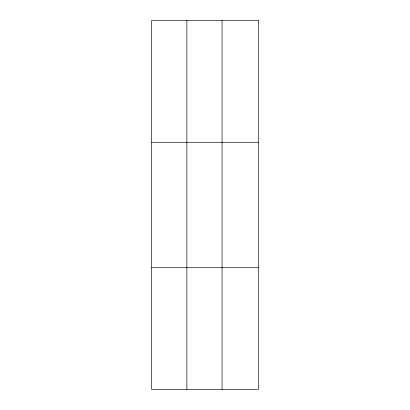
<?xml version="1.0" encoding="UTF-8"?>
<svg xmlns="http://www.w3.org/2000/svg" width="410" height="410" viewBox="0 0 410 410"><rect width="100%" height="100%" fill="white"/><g stroke="black" fill="none" stroke-linecap="round" stroke-linejoin="round"><path stroke-width="0.61" d="M186.873 389.5L186.873 20.5M222.061 389.5L222.061 20.5M151.685 142.27L258.315 142.27M151.685 267.73L258.315 267.73M258.315 20.5L258.315 389.5L151.685 389.5L151.685 20.5L258.315 20.5"/></g></svg>
